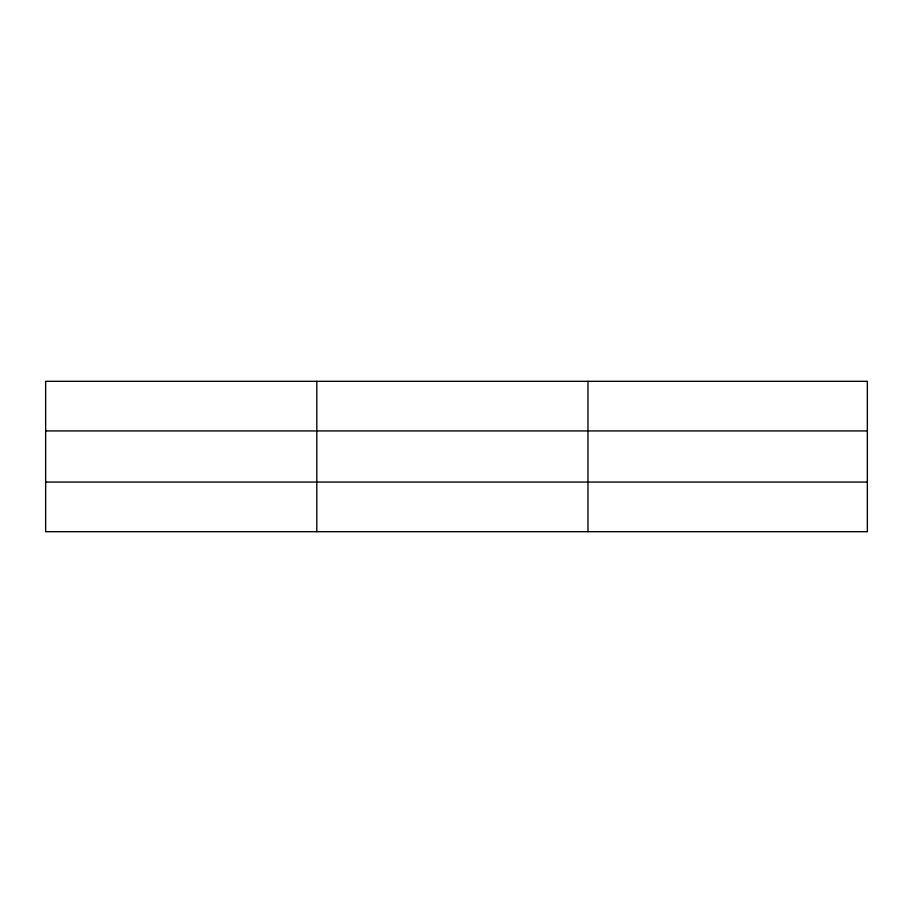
<?xml version="1.0" encoding="UTF-8"?>
<svg xmlns="http://www.w3.org/2000/svg" width="913" height="913" viewBox="0 0 913 913"><rect width="100%" height="100%" fill="white"/><g stroke="black" fill="none" stroke-linecap="round" stroke-linejoin="round"><path stroke-width="1.37" d="M316.811 531.686L316.811 381.314M587.972 531.686L587.972 381.314M867.35 430.936L867.35 381.314L45.65 381.314L45.65 531.686L867.35 531.686L867.35 430.936L45.65 430.936M45.65 482.064L867.35 482.064"/></g></svg>
